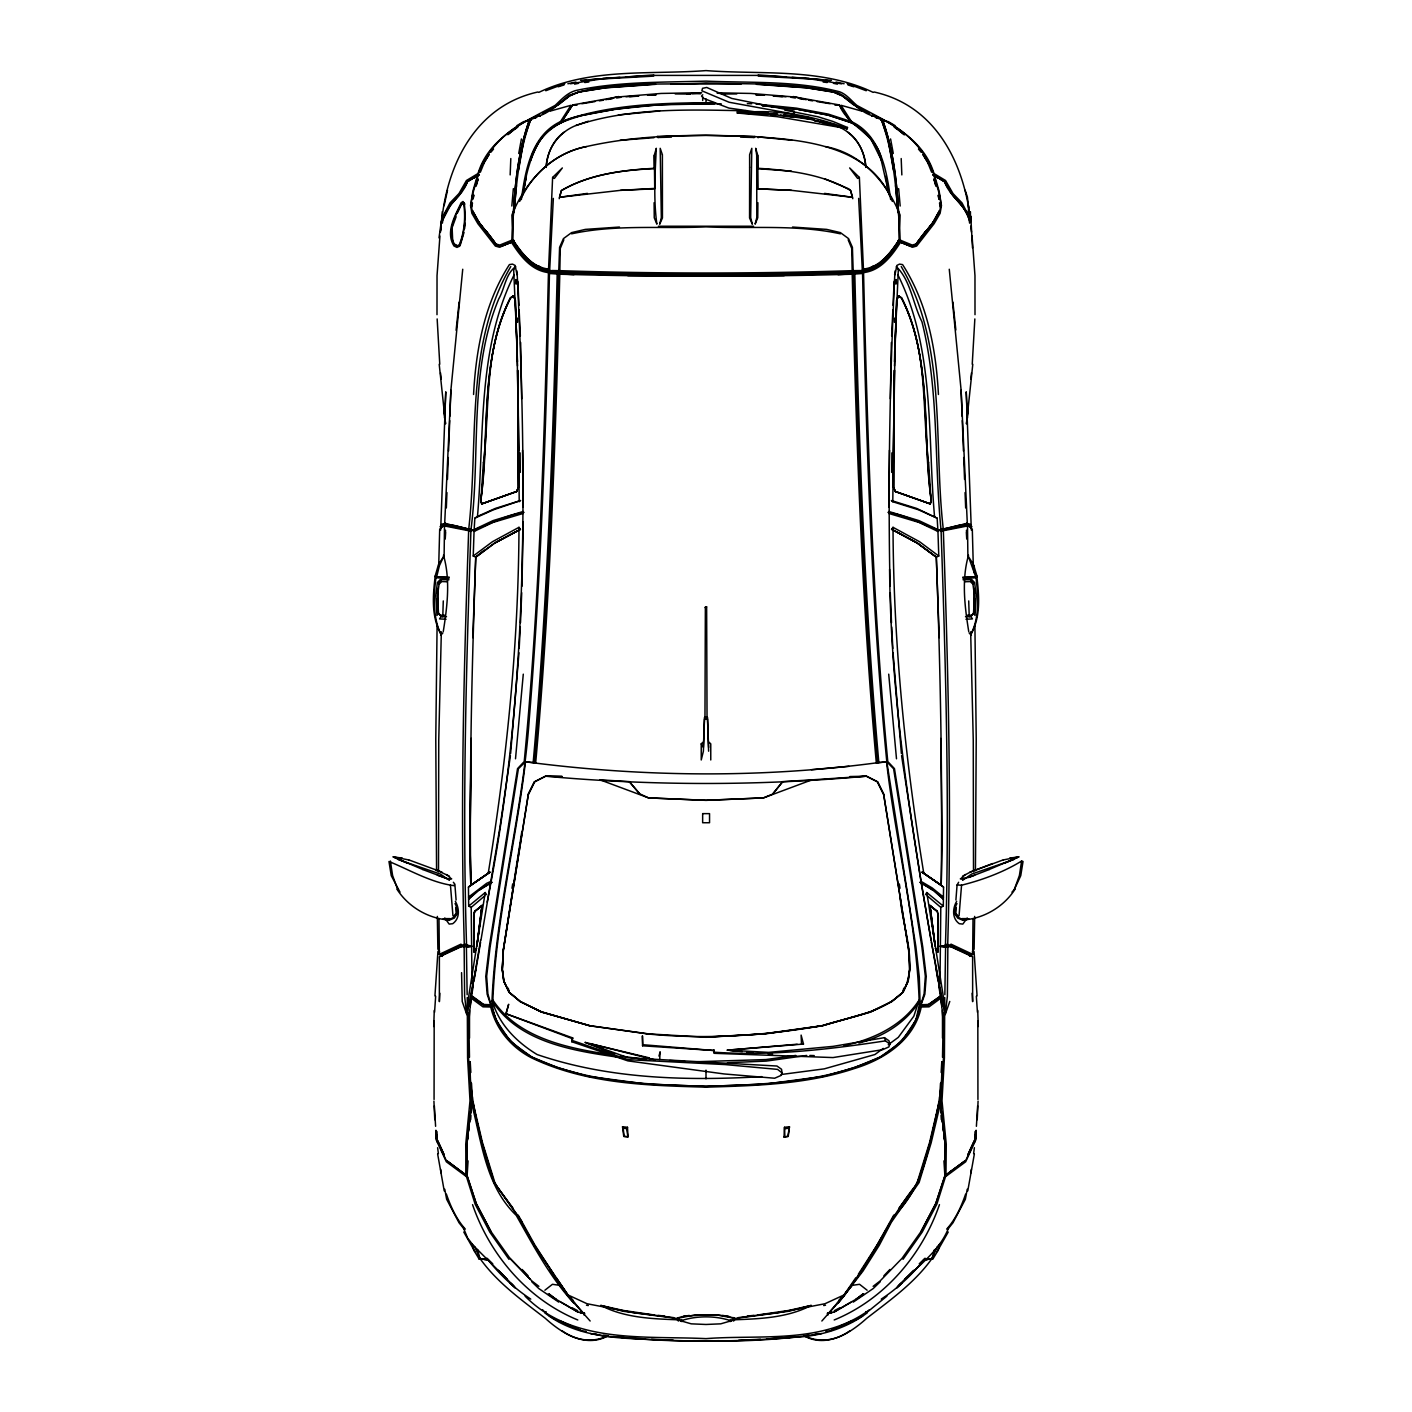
<?xml version="1.0" encoding="UTF-8"?>
<svg xmlns="http://www.w3.org/2000/svg" width="1412" height="1412" viewBox="0 0 1412 1412"><rect width="100%" height="100%" fill="white"/><g stroke="black" fill="none" stroke-linecap="round" stroke-linejoin="round"><path stroke-width="1.5" d="M702.682 100.499L702.682 96.881M706.635 606.86L705.365 607.672L706.635 606.86L707.041 718.937L704.959 718.937L704.959 717.631M707.041 718.937L707.041 717.631M710.765 759.974L710.765 743.842L709.089 742.271M518.539 451.24L518.469 487.087L516.792 491.482L481.774 503.872L480.715 500.678C490.564 433.731 479.039 360.254 510.473 297.914L513.421 295.849L515.327 300.068L517.498 361.701M553.345 198.404L549.656 270.627C532.995 268.686 522.316 254.354 513.703 241.364L513.703 240.322L513.703 241.364C523.058 258.802 539.649 271.969 559.823 271.951C657.18 274.846 754.82 274.846 852.177 271.951L853.183 270.733L852.407 247.347L848.559 238.61L840.387 232.609L826.691 229.397L792.538 227.05M704.959 718.937L705.365 606.86M757.891 202.693L757.75 217.748L755.12 224.137L756.797 217.624L756.708 155.214L755.702 148.295L757.697 155.249L757.662 168.293C789.467 170.146 822.843 174.276 850.659 190.585L852.477 197.274L824.555 193.391M888.801 511.479L919 520.622L937.85 529.553L937.144 518.169L918.541 509.803L892.79 501.754L894.396 370.156L893.496 487.105L895.208 491.482L930.226 503.872L931.285 500.678C921.436 433.731 932.961 360.254 901.527 297.914L898.579 295.849L896.673 300.068L894.502 365.973M893.814 399.843L893.531 487.087L895.296 491.429L930.208 503.89L931.196 500.695C922.46 433.378 932.467 360.448 901.58 297.879L898.473 295.885L896.62 299.997M927.154 895.773L940.798 907.386L939.986 983.617M941.169 885.2L922.142 872.139L943.551 887.089L943.304 906.116L940.798 907.386M523.146 522.016L521.981 586.315M888.854 507.102L889.472 450.199M891.678 472.385L891.89 452.881M845.506 1292.986C865.079 1269 879.588 1241.678 894.749 1214.885C926.113 1184.721 929.343 1139.872 940.074 1100.213L945.21 1144.444L944.822 1176.037L935.732 1203.695L921.153 1231.388L902.003 1258.374L879.994 1281.072L873.128 1286.332M918.082 1182.038L930.155 1142.396L940.074 1100.213L945.14 1144.338L944.822 1176.037L935.715 1203.695L921.118 1231.37M943.94 1160.876L944.91 1176.055L945.952 1174.978L946.269 1144.232L941.998 1100.778L944.416 1057.959L944.752 997.525M968.473 212.435L968.544 205.711M969.797 953.665L972.656 954.336L973.009 919.565M973.503 871.751L973.256 740.188L970.662 631.799M472.014 983.617L471.202 907.386L484.845 895.773M587.445 193.391L559.523 197.274L620.592 190.338L654.727 188.802L654.303 155.249L656.298 148.295C655.062 173.323 653.421 199.357 656.88 224.137L654.25 217.748L654.109 202.693M559.028 272.039L558.817 270.733L551.492 270.645L559.823 270.663C657.18 273.787 754.82 273.787 852.177 270.663L851.701 248.353L848.153 239.74M494.641 543.09L520.428 529.341L494.588 543.161L475.72 557.14L473.232 556.028L492.435 541.731L518.981 527.329L520.428 529.341L494.606 543.108L475.756 557.14C471.855 666.446 469.261 775.894 470.778 885.271L468.449 887.089L468.696 906.116L471.202 907.386M441.338 631.799L438.744 740.188L438.497 871.751M518.981 527.329C518.557 643.36 506.855 758.95 488.217 873.375L468.449 887.089M552.621 177.435L554.386 178.406L562.347 167.94L552.621 177.435L548.562 269.074L549.656 270.627M974.668 916.406L974.121 949.023L972.374 951.935M975.427 870.727L976.221 739.041L974.915 625.604M975.074 1139.007L975.357 1131.294L975.798 1139.908L965.649 1161.794L945.51 1176.673L936.862 1204.154L922.195 1232.111L903.027 1259.31M784.26 274.493C709.424 273.804 634.482 276.646 559.717 272.957L548.809 271.616L548.456 272.604C544.467 435.708 539.755 599.041 524.223 761.545L517.533 768.64L489.205 947.258L485.763 976.416L487.14 994.207L495.983 1019.905L510.403 1041.562L531.794 1057.023L557.899 1067.754L587.992 1076.297L646.943 1084.134L706 1086.41L765.057 1084.134L824.008 1076.297L854.101 1067.754L880.294 1057.006L901.597 1041.562L916.088 1019.888L924.119 993.819L925.337 976.274L921.877 946.887L893.602 768.728L886.824 761.862L876.322 762.868C861.62 600.418 856.307 437.226 852.213 274.21L852.283 272.957C777.518 276.628 702.576 273.91 627.74 274.493M549.833 271.951L549.444 273.487C546.303 422.4 541.361 571.436 529.2 719.908C522.581 814.477 495.788 906.733 491.976 1001.496C493.388 1025.818 511.779 1045.039 531.706 1057.006C585.874 1082.722 647.155 1084.522 706 1086.305C764.81 1084.504 826.073 1082.757 880.205 1057.023C899.462 1045.78 915.294 1028.112 920.589 1006.085L927.49 1005.926L940.463 996.678C949.711 1059.088 938.803 1123.793 917.571 1183.027C889.083 1217.744 872.263 1259.945 844.041 1294.945L824.961 1303.735L777.041 1312.931L735.228 1318.437L716.255 1314.801L706 1314.766L695.745 1314.801L676.772 1318.437L634.959 1312.931L587.039 1303.735L567.959 1294.945L534.477 1245.578L517.251 1214.885L493.918 1182.038L481.845 1142.396L471.926 1100.213L466.79 1144.444L467.178 1176.037L476.268 1203.695L490.846 1231.388L509.997 1258.374L532.006 1281.072L538.872 1286.332M890.319 398.802L891.36 342.481M894.502 361.701L894.696 351.111M943.551 887.089L941.222 885.271C942.563 775.894 940.339 666.446 936.315 557.14L917.394 543.108L891.607 529.253L893.019 527.329L919.565 541.731L938.768 556.028L936.28 557.14L917.359 543.09L891.607 529.253L917.359 543.09L936.315 557.14L939.227 637.659M942.51 1057.288L943.304 1014.063L944.663 1011.98L943.834 999.731L926.784 892.525L943.304 906.116M944.857 994.719L945.599 947.328L940.021 946.322L949.711 944.91L971.738 955.253L968.879 954.583M922.142 872.139L941.222 885.271L942.104 842.505L940.763 738.458M946.887 945.263L947.717 944.257C951.741 806.428 948.158 668.494 943.34 530.718L967.502 525.952L967.908 557.687M441.568 222.372C447.004 164.163 475.844 105.653 537.937 91.992M942.492 1038.102L942.492 1010.515M944.628 945.669L945.458 944.663C949.729 806.923 945.846 669.094 941.098 531.424L940.127 530.612C923.06 524.77 906.398 515.151 887.954 512.38M437.085 625.604L435.779 739.041L436.573 870.727M437.438 612.455L438.091 588.363M438.691 566.441L439.697 529.2L442.08 526.676L445.698 525.882L444.498 525.952L444.092 557.687M761.756 1076.65C686.444 1080.939 609.137 1079.174 537.107 1054.535C516.792 1042.232 499.001 1024.441 492.329 1001.108L492.876 1000.084C496 919.9 516.015 841.411 525.458 761.809C642.178 777.182 760.856 778.294 877.629 762.709L886.824 761.862L915.929 946.993L919.3 977.104L920.024 1001.496L916.017 1019.905M436.537 577.279L439.397 565.718L443.544 556.663L438.461 564.659L435.302 575.602L436.537 577.279L447.286 577.596M445.257 538.625L445.451 532.253M442.768 616.92L443.28 600.93M445.239 538.872L445.521 530.224M440.668 530.1L445.768 391.83L444.621 418.146L443.95 407.839L445.539 423.9L439.203 364.261M444.603 525.97L468.66 530.718C463.842 668.494 460.259 806.428 464.283 944.257L471.979 946.322L461.089 946.781L439.379 956.824L439.361 1001.637L439.856 993.254M524.046 512.38C505.602 515.151 488.94 524.77 471.873 530.612L470.902 531.424C466.154 669.094 462.271 806.923 466.542 944.663L467.372 945.669M473.232 556.028L474.044 531.459L475.014 530.435C464.054 528.617 450.64 523.04 442.75 524.787L440.809 527.594M433.713 1026.506L434.278 1010.321M894.802 351.094L896.655 300.226L898.526 295.867L901.421 297.967C928.266 348.27 921.877 407.768 928.496 462.554M472.773 637.659L475.756 557.14L484.087 550.274M974.845 318.935L972.233 364.261M975.004 314.7L974.968 275.64L972.056 235.998M977.934 1099.489L977.828 1020.77M446.333 507.932L446.933 492.594M447.445 479.445L448.31 457.541M448.557 451.028L449.722 420.617M449.881 416.258L450.887 390.189L462.73 269.251M894.467 322.36L894.626 318.088M895.949 283.83L896.108 279.541L895.914 283.883M510.156 174.911L510.809 158.55M520.498 622.727L521.716 592.74M434.561 1012.263L435.655 996.254M450.887 390.189L444.692 523.411L471.908 529.765M434.172 1020.77L434.066 1099.489M784.048 1136.925L784.49 1127.288L789.467 1126.758L788.249 1136.378L784.048 1136.925L788.249 1136.378M891.66 335.932L892.861 309.722M893.055 305.363L894.149 281.341M955.589 906.981L955.306 913.087L958.342 917.553L963.655 919.847L968.861 918.841M977.228 1119.734L978.075 1101.148M977.651 1105.878L976.398 1126.299M518.963 652.75L510.614 753.531M519.175 648.461L520.287 627.016M659.686 1059.494L660.145 1051.781L658.963 1056.105M965.508 616.691L970.785 616.497L973.486 613.602L974.474 595.617L972.939 584.127L970.238 581.567L964.572 581.762M523.199 511.479L493 520.622L474.15 529.553L474.856 518.169L477.468 516.439C484.651 435.373 476.832 349.435 514.268 274.51M468.06 1160.876L467.09 1176.055L466.048 1174.978L465.731 1144.232L470.002 1100.778L467.584 1057.959L467.248 997.525M514.144 212.347C516.474 180.701 519.828 148.366 531.141 118.537M940.498 1106.637L942.263 1061.577M471.061 528.9C480.804 452.828 468.484 371.109 498.807 298.779C504.737 288.525 505.549 273.963 515.645 266.621L513.686 270.098L516.933 343.275L518.892 450.552M939.633 1098.236L940.516 1083.216M941.151 1072.467L941.786 1061.736M784.878 1136.572L784.49 1127.288M483.381 462.483L480.927 500.713L481.774 503.872L516.792 491.482L518.469 487.087L517.657 370.191L518.433 487.14L516.704 491.429L481.792 503.89L480.804 500.695C489.54 433.378 479.533 360.448 510.42 297.879L513.527 295.885L515.38 299.997M470.673 1119.645L470.955 1115.321M471.502 1106.637L469.737 1061.577M844.041 1294.945L855.725 1277.86M956.118 907.457L955.765 913.052L958.466 917.112M469.49 1057.288L468.696 1014.063L467.337 1011.98L468.166 999.731L485.216 892.525L468.696 906.116M974.933 598.635L973.998 612.631L970.785 616.497L972.48 618.915L965.967 619.25M483.504 462.554C490.105 407.75 483.769 348.287 510.579 297.967L513.474 295.867L515.345 300.226L517.498 365.973M434.931 995.919L437.932 951.547L442.185 956.383M440.65 230.35L441.921 216.054L441.974 220.59M513.968 212.682L516.439 185.59M972.797 364.261L966.461 423.9L968.05 407.839L967.379 418.146L966.232 391.83L971.332 530.1M955.906 900.026L957.071 885.006L958.642 882.271M713.96 1050.51L642.725 1044.703L642.425 1035.826L642.601 1045.798L713.96 1050.51L714.313 1053.317L833.009 1057.57L882.606 1049.698L888.872 1046.91L889.895 1044.121L888.942 1040.732L884.442 1037.661L833.151 1046.363L768.657 1052.381L727.268 1050.14L803.481 1044.05L801.116 1035.102L801.486 1043.856L803.481 1044.05M558.887 273.24L558.64 274.21C554.634 437.19 549.18 600.312 534.371 762.709L533.171 762.533C547.732 600.047 553.239 436.873 557.193 273.822L557.669 272.851M442.38 223.167C444.198 205.393 462.289 197.556 467.531 181.407L479.003 174.982L467.248 181.407L459.041 195.35L449.81 205.005L441.338 221.084L439.008 237.904M511.832 206.028L513.368 188.626M535.678 762.868C550.345 600.418 555.728 437.243 559.787 274.21L559.717 272.957M523.287 674.159L515.504 758.791M939.668 1104.608L940.074 1100.213L945.175 1144.302M974.968 1141.761L975.921 1131.824M435.161 576.608L435.973 577.737C433.378 595.864 432.919 618.05 440.862 634.006C431.207 616.726 432.849 595.529 435.161 576.608L435.726 576.29M456.094 330.267L459.112 302.115M970.821 379.175L971.491 372.874M473.567 394.477C475.95 349.329 484.616 303.103 509.414 264.591L512.521 264.115L515.151 265.456L517.286 276.134C527.17 485.022 528.317 696.151 487.175 902.091M471.926 1100.124L466.895 1144.179L467.09 1176.055L446.898 1160.841L467.178 1176.037L476.285 1203.695L490.882 1231.37M508.973 1259.31L489.805 1232.111L475.138 1204.154L466.49 1176.673L466.86 1144.338L471.926 1100.213L481.845 1142.396L493.918 1182.038M466.825 1144.302L471.926 1100.213L472.332 1104.608M642.601 1045.798L642.725 1044.703M787.896 1136.183L789.467 1126.758M974.368 1153.957L967.767 1190.916M472.526 210.582L479.109 222.672L496.6 245.035L500.695 246.465L512.027 241.999L512.309 239.811C513.65 199.78 515.609 158.444 529.271 120.461C515.733 158.55 513.633 199.869 512.327 239.987L512.027 241.858L500.66 246.288L496.547 245L479.18 222.637L472.508 210.794M521.346 199.551C525.299 170.799 531.265 135.464 560.493 121.609L570.96 105.3L550.68 110.966M894.608 274.934L895.137 270.857M464.548 228.832L465.272 223.29M973.609 1153.604L974.386 1147.709M447.427 581.762L441.762 581.567L439.061 584.127L437.526 595.617L438.514 613.602L441.215 616.497L446.492 616.691M437.049 592.722L437.579 588.892M439.944 235.998L437.032 275.64L436.996 314.7M440.491 232.08L441.303 226.202M784.666 110.065L818.042 116.79L832.903 121.45L847.482 127.451L847.271 128.633L777.165 116.666L737.276 113.013L737.452 111.636L745.889 110.648M702.752 94.745L701.535 96.051L703.847 98.452L728.804 108.053L793.156 117.302L794.374 113.79L794.144 111.124L731.734 98.434L706.741 87.456L702.541 88.321L701.87 90.809L729.086 102.246L793.615 114.054M469.508 1010.515L469.508 1038.102M470.09 1006.562L471.537 996.678L484.51 1005.926L491.411 1006.085L495.912 1019.888M510.42 755.667L500.042 826.585L480.98 940.057M476.832 946.358L481.951 905.533L474.714 911.517L473.85 915.417L474.273 952.288L476.444 948.599L474.379 952.323L473.708 915.453L474.608 911.428L482.18 905.357L477.115 944.346M477.079 944.328L482.057 905.41L474.661 911.552L473.867 915.364L474.344 952.253L476.515 948.493M471.537 996.678C462.289 1059.088 473.197 1123.793 494.429 1183.027L522.193 1222.157M967.238 1189.222L965.349 1199.282L952.941 1222.81L947.734 1229.27M463.966 232.609L460.065 245.688L457.011 247.435L453.976 245.97C445.221 231.903 455.017 216.001 461.089 202.851L462.977 201.51L464.213 203.204C466.189 217.607 464.689 232.962 459.218 246.465L454.964 244.947C446.439 232.08 455.141 216.689 460.947 204.528L462.712 203.452L463.93 205.128C465.536 218.331 464.354 232.239 459.359 244.594L457.312 245.847L454.523 244.135M1014.398 889.348L1020.752 875.669L1023.029 861.496L1021.617 861.02L1019.411 875.458L1014.398 889.348L1011.98 892.155M970.785 1173.054L971.385 1169.189M511.991 888.254L512.68 883.93M521.769 831.897L503.254 950.258L502.284 969.391L503.784 981.181L509.097 992.336L520.322 1001.673L541.396 1012.086L589.581 1025.659L646.325 1033.743L706 1037.291L762.974 1033.937L822.419 1025.659L870.604 1012.086L891.678 1001.673L902.903 992.336L908.198 981.252L909.769 969.55L908.622 950.152L883.647 794.338L877.54 781.789L866.386 776.176C759.638 785.902 652.309 785.902 545.562 776.212L534.46 781.789L528.353 794.197L503.307 950.205L502.39 969.356L503.925 981.181L509.238 992.371L520.322 1001.567L541.431 1011.927L589.651 1025.624M943.304 1014.063L945.21 1014.522L947.381 996.378L947.858 946.922L944.734 946.446M525.458 761.809L518.398 768.728L490.123 946.887L486.663 976.274L487.881 993.819L491.094 1005.203L484.528 1005.115L471.643 995.725L473.32 985.17M473.991 980.952L480.592 942.228M1021.617 861.02C1003.861 872.016 982.258 880.064 961.554 885.2L959.048 915.858M471.837 206.823L472.473 202.922M518.557 170.111L524.117 138.305L530.453 119.985M584.48 1313.213L584.197 1314.907L584.48 1313.213L579.432 1312.33L584.444 1313.213L583.28 1313.495M489.999 1004.726L483.045 1004.444L471.078 995.795L480.557 940.339M500.66 246.288L512.027 241.858L512.327 239.987L499.813 245.053L495.683 243.941C488.499 232.415 477.574 223.555 472.243 210.847C469.013 198.721 475.862 186.19 478.191 174.417C487.493 146.777 511.621 125.809 538.36 115.502L539.931 115.996L538.36 115.502L535.148 118.343M546.197 167.393C547.185 153.661 552.886 140.053 564.447 131.969M562.064 776.459L545.614 776.176L534.53 781.86L528.353 794.197L503.378 950.152L502.231 969.55L503.802 981.252L509.255 992.336L520.375 1001.602L541.52 1011.804L589.545 1025.783L649.026 1033.937M467.337 1011.98L476.003 968.279M526.005 177.524L522.864 194.927C525.741 174.929 530.524 154.596 541.837 137.546C552.11 123.956 568.912 119.296 584.515 114.831M546.126 167.393C546.868 148.807 558.658 132.269 575.99 125.474C629.823 107.488 687.891 109.695 743.947 110.754M939.351 1244.378L938.327 1249.973L933.05 1258.71L923.536 1259.769M965.614 1194.146C961.36 1206.36 955.624 1219.368 946.658 1229.111M518.733 153.449L521.416 138.941M443.262 631.552C447.269 606.613 450.587 579.626 443.456 555.181M846.529 129.374L847.482 127.451M523.04 194.062L526.341 176.447M441.903 222.125L442.68 218.172M794.285 115.202L793.156 117.302M655.345 1059.971L585.221 1042.409L628.446 1057.835L776.953 1066.025L781.524 1069.255L782.089 1072.908L781.083 1075.414L774.641 1078.238L723.968 1073.932L627.828 1060.871L571.789 1041.738L572.707 1037.926L505.937 1013.728L572.389 1038.667M571.789 1041.738L572.707 1037.926M753.549 137.476L754.785 136.505L754.379 137.494L740.576 137.123M937.515 1246.337L931.955 1258.869L926.907 1259.451M939.015 1102.49L929.573 1142.484L917.253 1182.285L914.641 1187.174M940.727 1102.366L931.126 1142.908L919.088 1182.532L891.413 1222.139L879.305 1245.207L863.014 1271.047L838.428 1302.852M939.474 210.582L932.891 222.672L915.453 245L911.34 246.288L899.973 241.858L899.673 239.987C898.279 199.886 896.443 158.497 882.729 120.461C896.249 158.497 898.35 199.763 899.691 239.811L899.973 241.999L911.305 246.465L915.4 245.035L932.82 222.637L939.492 210.794M646.308 1033.831C705.1 1039.656 764.263 1035.808 822.349 1025.624C849.795 1016.869 881.247 1013.41 902.745 992.336L903.768 988.188M949.782 1001.461L945.21 1014.522M559.205 198.704L561.394 190.585C589.175 174.276 622.568 170.146 654.338 168.293L654.303 155.249M559.523 197.274L561.341 190.585C589.404 174.188 623.08 169.969 655.186 168.593M889.595 569.318C890.795 713.06 915.911 854.701 940.922 995.795L927.472 1005.115L920.906 1005.203L924.86 994.207L926.237 976.416L922.795 947.258L894.467 768.64L887.777 761.545C872.245 599.041 867.533 435.708 863.544 272.604L863.191 271.616L852.283 272.957M934.479 1249.549L931.955 1258.869L933.05 1258.71M477.856 178.918L476.109 185.096L477.838 179.059M477.327 175.812L472.843 191.308L470.531 205.552L471.89 213.336L477.891 223.696L495.365 246.059L499.46 247.241L512.662 241.717C521.61 254.619 531.83 269.745 548.809 271.616M476.091 186.243L477.874 180.136M506.273 1013.022L508.673 1004.267L505.937 1013.728M920.589 1006.085L921.242 1007.003C914.535 1039.744 884.406 1059.459 854.278 1068.584C806.623 1084.416 755.755 1085.704 706 1087.152C647.049 1085.528 585.662 1083.869 531.494 1057.817C511.444 1047.527 495.824 1029.154 490.758 1007.003L491.411 1006.085M447.516 190.249L444.127 205.711M827.52 1313.213L827.803 1314.907L827.52 1313.213L832.568 1312.33L827.556 1313.213L828.72 1313.495M886.542 761.809C895.526 841.446 916.264 919.865 919.124 1000.084L913.829 1016.199L898.297 1037.361L888.272 1044.721M441.638 218.895L450.022 202.869L458.971 193.585L466.437 180.507L478.015 173.535C488.852 137.458 524.893 121.714 555.128 105.406C561.641 99.334 567.783 92.168 576.961 90.262C619.321 81.525 662.969 82.355 706 81.119C750.443 83.008 796.209 80.431 839.575 91.78C846.776 94.375 851.224 100.658 856.872 105.406C887.107 121.714 923.148 137.458 933.985 173.535L945.563 180.507L953.029 193.585L961.978 202.869L970.362 218.895L970.432 222.372M956.648 901.333C952.535 908.393 951.935 918.524 959.277 923.695L962.843 924.101L967.255 917.959M480.345 172.246L483.928 163.386M948.529 1227.963C939.015 1252.815 914.87 1267.941 897.326 1286.879M563.847 239.74L560.299 248.353L559.823 270.663M530.665 160.297C535.942 144.536 545.191 129.427 560.988 122.509M939.457 1204.648C922.001 1255.268 884.212 1299.428 834.21 1319.973M530.524 160.033C536.931 134.899 559.505 119.085 584.303 115.025C629.17 105.141 675.395 102.794 721.232 103.835M400.02 892.155L391.248 875.669L388.971 861.496C408.492 869.333 431.26 882.8 453.993 885.642L454.752 884.036L453.358 882.271M971.403 635.382L969.109 632.894M974.174 1141.002L967.82 1154.928L975.004 1139.202L976.098 1130.235L975.868 1138.443L965.861 1160.311L945.952 1174.978M457.241 213.265L461.9 203.699L463.665 202.622L464.883 204.034M836.981 1303.629L844.305 1295.669L862.008 1270.571M706 1037.079L765.692 1033.831L822.455 1025.783L870.48 1011.804L891.625 1001.602L902.762 992.371L908.075 981.181L909.716 969.391L908.746 950.258L883.647 794.197L877.47 781.824L866.438 776.212L811.776 779.883L763.451 797.904L706 800.357L648.549 797.904L600.224 779.883M902.903 992.336C919.283 962.031 901.368 926.219 900.044 894.52M528.353 794.338L534.53 781.86M956.965 903.539L955.006 907.439L954.671 913.652L957.707 918.065L963.09 920.395L968.35 919.424M442.556 220.272L451.046 204.175L462.306 190.973M456.094 216.813L452.122 227.632L452.705 241.117M464.389 187.249L467.531 181.671L471.573 179.183M937.162 1251.509L948.229 1232.005M519.651 201.422C531.865 173.764 556.452 152.514 586.386 146.583C641.225 134.175 697.846 134.422 753.743 136.54M762.356 105.635L796.35 109.024L827.697 115.025L850.942 122.615L851.507 121.609L841.04 105.3L861.32 110.966M964.714 577.596L975.463 577.279L976.998 576.149L973.539 564.659L968.456 556.593L975.727 576.802L962.843 577.12M678.272 1321.085L678.854 1320.061L681.925 1321.579M975.463 577.279L976.698 575.602M560.493 121.609L561.058 122.615L571.966 105.847M435.302 575.602L436.273 576.802L449.157 577.12M925.513 894.59L926.784 892.525M561.058 122.615L572.637 104.947L616.55 97.093L661.187 93.439L701.729 92.698M510.773 266.533C464.689 345.375 478.721 441.021 468.819 528.176L469.949 529.147M893.778 1215.097L877.205 1244.89L858.319 1274.295M453.534 917.112L456.235 913.052L455.882 907.457M627.952 1136.925L626.628 1128.612L627.51 1127.288L622.533 1126.758L623.751 1136.378L627.952 1136.925L627.51 1127.288M969.62 223.167C967.749 205.464 949.711 197.539 944.469 181.407L932.997 174.982L934.673 175.812L939.156 191.308L941.469 205.552L940.11 213.336L934.109 223.696L916.635 246.059L912.54 247.241L900.574 242.211C891.907 255.731 880.735 270.68 863.544 272.604M915.453 245L925.319 231.497M821.855 1321.014L844.305 1295.669M852.177 270.663L862.361 270.68L863.438 269.074L859.378 177.435L849.653 167.94L857.613 178.406L859.378 177.435M900.574 242.211L899.338 241.717C890.39 254.619 880.17 269.745 863.191 271.616M972.939 584.127L973.645 583.156L970.803 580.508M442.891 632.894L440.597 635.382M919.671 1001.108C906.098 1022.464 883.135 1037.008 858.831 1043.009M898.985 1208.125L913.335 1188.922M933.314 1256.627C915.982 1281.884 890.619 1299.817 866.721 1318.296C850.342 1333.14 827.15 1347.913 804.893 1336.317M440.067 526.782L442.15 524.117L445.733 523.27L444.692 523.411M924.931 1258.586C912.646 1274.189 897.891 1288.238 881.247 1299.111M919.124 1000.084C902.409 1025.8 873.145 1039.426 844.023 1045.639M1015.016 889.225C1004.903 905.11 987.694 916.176 969.197 919.3M932.291 889.913L920.147 882.359L920.959 881.317L901.58 755.667M544.891 1290.215L552.445 1284.302L559.717 1285.344L583.385 1313.178L580.12 1312.578M772.611 794.144L782.672 781.63L811.829 779.848M933.985 173.535L932.961 174.806L938.786 178.265M782.725 781.63L772.646 794.109L763.451 797.904L706 800.286L648.549 797.904L639.654 793.809L629.275 781.63L600.171 779.848M440.738 528.406L442.962 525.758L446.58 525.14L445.362 525.211L471.873 530.612M962.596 880.347L971.456 874.152L1013.781 859.59M490.794 152.302L493.529 149.107M469.561 898.05L468.625 899.091L480.627 888.872L491.853 882.359L491.041 881.317L486.61 883.347L468.537 897.097L469.561 898.05L474.661 893.372M438.514 613.602L436.943 615.385L435.814 595.811L437.367 582.609L440.209 579.591L448.981 579.75M838.587 1300.664L841.358 1297.593M883.859 1275.813L889.913 1269.459M898.35 1285.926L900.856 1283.314M471.979 946.322L466.401 947.328L467.143 994.719M938.768 556.028L937.956 531.459L936.986 530.435L967.308 523.411L961.113 390.189L949.27 269.251M904.598 1279.413L913.564 1270.288M525.087 1296.145C572.46 1344.295 644.719 1335.664 706 1338.629C760.503 1334.446 822.755 1344.471 869.492 1309.736M880.258 1281.708L873.234 1288.538L853.219 1302.129M491.853 882.359L479.709 889.913M919.23 1263.828L925.072 1258.216M896.885 1288.009L902.215 1282.873M708.612 747.425L707.518 717.472L706 716.978L704.482 719.114L703.388 751.202L701.235 759.974L701.235 743.842L702.911 742.271M441.197 580.508L438.355 583.156L439.061 584.127M937.339 893.372L942.439 898.05L943.463 897.097L932.202 887.971L920.959 881.317L931.02 940.057M678.995 1317.449L677.601 1318.737L678.995 1320.008M466.49 1176.673L446.351 1161.794L436.202 1139.908L436.643 1131.294L436.926 1139.007M732.952 1320.008L734.346 1318.737L732.934 1317.449M911.34 246.288L899.991 241.787L901.333 240.605L912.187 245.053L916.317 243.941C923.501 232.415 934.426 223.555 939.757 210.847C942.987 198.721 936.138 186.19 933.809 174.417C924.507 146.777 900.379 125.809 873.64 115.502L872.069 115.996L873.64 115.502L876.852 118.343M461.089 946.781L462.359 945.687L467.266 946.446M968.544 555.181C961.413 579.626 964.731 606.613 968.738 631.552M474.856 518.169L493.459 509.803L520.622 500.536L495.33 508.426L477.468 516.439M940.092 529.765L943.181 528.176C933.279 441.021 947.311 345.375 901.227 266.533M465.183 946.04L464.142 946.922L464.619 996.378L466.79 1014.522L468.696 1014.063M941.169 997.931L929.043 1006.844L921.242 1007.003M546.091 1311.642L544.75 1312.789C572.866 1335.152 610.496 1338.046 645.055 1339.211C703.811 1342.194 763.398 1342.9 821.625 1333.51M734.293 1320.061L735.723 1318.843C719.538 1312.666 700.634 1315.154 683.532 1316.39M940.922 995.795L928.955 1004.444L922.001 1004.726M866.544 1312.701L886.912 1296.145M852.53 1320.608L831.95 1329.98M489.858 872.139L470.831 885.2L470.019 842.452L471.184 738.494L470.019 842.452L470.778 885.271L489.858 872.139L488.217 873.375M470.778 885.271L489.823 872.281M514.815 129.374L518.045 126.798M451.699 878.829L447.78 878.882L422.717 869.527M855.954 1299.481L859.396 1296.851M859.22 1297.381L833.504 1312.26M873.004 266.091L869.563 268.704L854.154 272.357M883.259 1048.41L874.893 1054.535L824.29 1068.849L781.154 1074.514M876.887 264.785L870.004 269.798L856.59 273.169M438.991 919.565L439.344 954.336L461.053 944.116M962.49 876.252L970.256 872.122L1003.544 859.767M965.278 874.54L960.901 878.599L968.703 877.434L989.282 869.527M550.08 110.718L569.407 96.087L578.285 92.186L605.06 87.879L655.45 84.349M516.933 125.633L523.623 121.626L527.276 121.008M473.214 178.265L479.039 174.806L478.015 173.535M962.878 578.143L976.027 577.737L977.139 577.102L976.274 576.29M811.318 1305.306C786.643 1318.455 757.397 1318.896 730.18 1319.938M834.245 1312.048L850.73 1302.411M860.843 1296.145L864.038 1294.274M855.248 1320.22L862.679 1315.984M623.751 1136.378L627.122 1136.572M528.794 120.479L536.754 117.09M752.419 137.264L754.785 136.505M849.865 1330.828C836.592 1340.588 818.907 1343.324 804.01 1335.593M542.349 113.878L559.17 104.276L569.883 95.628L578.832 91.904L605.677 87.668L655.539 84.014M474.044 531.459L492.947 522.44L523.234 513.438M834.368 1310.654L839.769 1307.865M730.075 1321.579L733.146 1320.061L733.728 1321.085M545.756 90.739L564.818 83.626M538.784 92.398C590.516 67.617 650.473 74.783 706 70.6C761.527 74.783 821.484 67.617 873.216 92.398M450.022 918.63L445.504 918.612M462.359 945.687L440.191 956.048L443.05 955.359M1004.232 863.367L1018.458 857.031L1009.686 858.037M853.377 1321.261L829.444 1331.128M791.408 190.338L757.273 188.802L791.461 190.338L852.442 197.274M989.159 869.51L1019.058 856.819L1003.332 859.926M969.973 872.139L992.618 863.544M758.032 137.688L759.55 137.088C809.252 140.123 871.681 147.995 892.349 201.422M872.792 114.849L871.275 115.431C858.319 110.93 850.624 99.034 838.763 93.192C795.662 81.914 750.16 84.614 706 82.902C660.692 85.956 612.137 79.637 568.789 95.451C559.858 102.617 551.668 110.983 540.725 115.431L539.207 114.849M686.991 93.951L700.105 93.016M968.826 877.311L974.651 875.211M607.99 1335.593C593.093 1343.324 575.408 1340.588 562.135 1330.828M586.492 146.583C550.645 153.273 524.893 182.519 511.885 215.083L512.715 239.652C521.505 252.483 531.794 267.221 548.562 269.074M575.99 125.474L588.327 121.203M607.107 1336.317C584.85 1347.913 561.658 1333.14 545.279 1318.296C521.381 1299.817 496.018 1281.884 478.686 1256.627M562.1 121.15C610.831 103.923 663.552 102.899 714.701 102.67M940.127 530.612L966.638 525.211L965.473 525.158L969.038 525.758L971.262 528.406M941.098 531.424L943.34 530.718M558.234 86.767L564.041 84.949M862.361 270.68C879.023 268.668 889.736 254.425 898.332 241.381L898.297 240.322L898.297 241.364C889.736 254.389 878.988 268.668 862.344 270.627L858.655 198.404M605.766 99.722L618.809 96.528M863.438 269.074C880.205 267.221 890.495 252.483 899.285 239.652L900.115 215.083C887.089 182.536 861.391 153.237 825.508 146.583M681.872 1316.619L676.207 1318.843L677.654 1320.061M571.595 233.827C615.544 224.208 661.31 228.956 706 226.855C750.69 228.956 796.456 224.208 840.405 233.827M439.344 954.336L442.203 953.665M443.121 954.583L440.262 955.253L462.289 944.91L465.113 945.263M567.889 83.732L575.972 82.072M574.56 84.138L578.585 83.308M721.708 94.039L736.782 93.916M966.496 918.612L961.978 918.63M584.303 115.025L613.461 109.589M831.88 1312.578L828.615 1313.178L852.283 1285.344L859.555 1284.302L867.109 1290.215M852.972 272.039L860.508 270.645L853.183 270.733M945.458 944.663L947.717 944.257M823.673 1305.553L825.526 1305.217M659.58 137.264L657.215 136.505L658.398 137.37M964.219 878.882L960.301 878.829M581.885 103.729L594.911 101.593M599.253 100.87L603.595 100.164M607.937 99.44L612.278 98.734M616.62 98.01L620.945 97.287M825.879 1331.463L829.903 1330.828M570.377 83.767L601.265 78.984L653.685 76.142M942.051 529.147C951.723 528.123 962.86 522.846 969.25 524.787L971.191 527.594M683.02 1316.355L689.303 1315.454M798.662 1336.582L766.928 1338.982L781.807 1337.87M804.787 1335.717L808.882 1335.152M815.006 1334.287L819.084 1333.705M889.895 1044.121L885.483 1040.856C828.809 1049.469 771.517 1056.141 714.154 1052.205L714.013 1049.716M806.711 1055.452L766.151 1061.1L727.48 1062.707M795.786 1055.435L765.939 1059.565L697.44 1061.7M929.678 1259.116L930.967 1258.939L925.46 1259.539M946.817 946.04L949.641 945.687L971.809 956.048L968.95 955.359M584.745 82.531L588.839 82.02M961.554 885.2L957.071 885.006M924.013 1259.839L928.602 1259.275M582.026 80.819L586.209 80.325M590.375 79.813L598.723 78.825M468.166 999.731L469.102 999.625M580.579 80.378L653.703 74.871M785.372 1128.612L788.831 1128.241M747.336 1316.072L753.902 1315.366M758.262 1314.907L788.673 1310.46L810.682 1305.535L788.796 1311.271L738.264 1317.643M615.526 109.201L658.027 104.876L714.719 103.747M620.115 140.265L653.968 137.688M618.315 114.937L659.633 110.966M811.388 769.699L849 766.31M729.933 1049.963L797.162 1044.227M625.993 96.775L638.912 95.857M647.508 95.257L656.121 94.657M811.07 117.867L792.926 115.855M619.462 227.05L585.309 229.397L571.613 232.609L563.441 238.61L559.593 247.347L558.781 270.716M681.819 1319.938C654.603 1318.896 625.357 1318.455 600.682 1305.306M629.681 96.704L638.4 96.122M651.479 95.239L655.839 94.939M737.276 113.013C774.588 108.565 812.341 115.36 847.271 128.633M786.078 1337.588L794.603 1337.005M838.057 274.669L848.312 274.034M835.004 105.212L839.363 104.947C848.506 127.733 877.258 133.734 881.476 160.033M827.767 274.087L847.977 272.869M602.889 78.313L619.886 77.342M626.275 76.972L643.272 76.001M620.592 190.338L653.915 188.467M972.144 993.254L972.639 1001.637L972.621 956.824L950.911 946.781L940.021 946.322M738.723 1340.253L760.415 1339.264M886.824 761.862C870.922 599.588 866.297 436.414 862.555 273.487L852.213 274.21C754.802 276.876 657.198 276.876 559.787 274.21L549.444 273.487M437.067 598.635L438.002 612.631L440.385 615.261L444.356 615.102M490.758 1007.003L482.957 1006.844L470.831 997.931M657.621 137.494L671.424 137.123M657.215 136.505L706 135.252L755.967 136.664L791.867 140.247M670.841 84.014L741.159 84.014M675.218 93.916L690.292 94.039M849.9 776.547L866.438 776.212M697.193 1314.872L714.737 1314.872M712.548 1340.694L692.904 1340.694M706 1340.941L719.096 1340.694M963.019 579.75L971.791 579.591L974.633 582.609L976.186 595.811L975.057 615.385L973.486 613.602M880.894 120.144L884 120.091M658.416 226.238L753.584 226.238M653.897 75.401L758.103 75.401M784.242 275.622L627.758 275.622M528 120.091L531.106 120.144M718.814 92.857L750.813 93.439L795.45 97.093L839.363 104.947M545.579 776.212L562.082 776.512M700.687 93.774L692.162 93.527M747.354 103.623L751.696 103.747M435.973 577.737L449.122 578.143M754.785 112.483L767.934 112.907M768.234 1054.093L772.611 1054.234M809.835 1055.452L814.23 1055.594M967.644 615.102L971.615 615.261M967.502 525.952L966.355 525.899L969.92 526.676L972.303 529.2L973.309 566.441M669.606 1060.536L684.591 1061.153M651.585 1339.264L673.277 1340.253M446.033 619.25L439.52 618.915L441.215 616.497L440.385 615.261M717.12 93.139L725.009 93.951M758.315 76.142L810.735 78.984L841.605 83.837M758.297 74.871L831.421 80.378M768.728 76.001L785.725 76.972M792.114 77.342L809.111 78.313M572.637 104.947L576.996 105.212M564.023 272.869L584.233 274.087M563.688 274.034L573.943 274.669M645.107 1338.876L605.836 1336.246L590.375 1333.51M756.161 94.939L760.521 95.239M773.599 96.122L782.319 96.704M756.55 84.349L806.94 87.879L833.715 92.186L842.593 96.087L861.92 110.718M755.879 94.657L764.492 95.257M773.088 95.857L786.007 96.775M756.461 84.014L806.323 87.668L833.168 91.904L842.117 95.628L852.83 104.276L869.651 113.878M756.814 168.593L791.444 171.152M770.828 115.007L775.223 115.325M773.423 113.595L777.624 113.931M525.176 761.862L533.171 762.533M729.898 1050.351L738.423 1051.181M746.93 1052.011L753.32 1052.628L746.683 1052.011M727.268 1050.14L742.359 1051.587M485.093 1259.451L478.615 1258.657L488.464 1259.769M673.736 1317.643L623.204 1311.271L601.318 1305.535L623.327 1310.46L653.738 1314.907M756.002 104.029L796.509 108.159L828.314 114.125L849.9 121.15M762.48 105.741L796.474 109.201M658.098 1315.366L664.664 1316.072M622.533 1126.758L623.169 1128.241L626.628 1128.612M486.54 1259.539L481.033 1258.939L482.322 1259.116M813.277 78.825L821.625 79.813M825.791 80.325L829.974 80.819M483.398 1259.275L487.987 1259.839M557.846 272.357L542.437 268.704L538.996 266.091M823.161 82.02L827.255 82.531M967.308 523.411L966.267 523.27L969.85 524.117L971.933 526.782M463.471 1227.963L467.584 1237.971L472.085 1243.901M611.961 1054.852C568.86 1048.428 518.839 1038.861 492.876 1000.084M620.486 1056.017L646.061 1059.565M620.239 1057.535C574.472 1050.952 519.634 1043.044 492.329 1001.108M592.916 1333.705L596.994 1334.287M603.118 1335.152L607.213 1335.717M613.337 1336.582C673.595 1343.112 734.434 1341.982 794.797 1337.27C820.443 1336.246 846.812 1328.286 867.25 1312.789L865.909 1311.642M722.644 1315.454L728.927 1316.355M555.41 273.169L541.996 269.798L535.113 264.785M780.465 115.078L814.512 119.914L783.889 114.443M582.097 1330.828L586.121 1331.463M791.055 97.287L795.38 98.01M799.721 98.734L804.063 99.44M808.405 100.164L812.747 100.87M817.089 101.593L830.115 103.729M884.724 121.008L888.377 121.626L895.067 125.633M442.803 919.3C424.306 916.176 407.097 905.11 396.984 889.225M586.474 1305.217L588.327 1305.553M464.283 944.257L466.542 944.663M443.65 919.424L448.91 920.395L454.293 918.065L457.329 913.652L456.994 907.439L455.035 903.539M798.539 109.589L827.697 114.99M773.105 113.754L776.671 114.425M443.139 918.841L448.345 919.847L453.658 917.553L456.694 913.087L456.411 906.981M836.028 82.072L844.111 83.732M833.415 83.308L837.44 84.138M402.314 858.037L393.542 857.031L407.768 863.367M398.219 859.59L440.544 874.152L449.404 880.347M793.191 96.528L806.234 99.722M589.898 1043.609L649.361 1057.888M548.456 272.604C531.265 270.68 520.093 255.731 511.426 242.211M820.478 120.991L834.616 124.591M888.766 513.438L919.053 522.44L937.956 531.459M408.668 859.926L392.942 856.819L422.841 869.51M847.182 83.626L866.244 90.739M847.959 84.949L853.766 86.767M468.66 530.718L470.902 531.424M582.556 1331.128L558.622 1321.261M827.485 114.831L851.012 122.509L862.432 129.551L870.163 137.546L881 159.238L889.136 194.927L886.136 177.312M408.456 859.767L442.027 872.139M572.072 1040.415L628.005 1059.653L725.097 1064.577L777.553 1069.378L782.089 1072.908M437.349 875.211L447.375 878.67L451.099 878.599L446.721 874.54M874.063 91.992C935.221 105.494 963.337 161.692 970.362 218.895M585.221 1042.409L614.591 1054.076M435.39 869.58L449.51 876.252M580.05 1329.98L559.47 1320.608M824.573 178.759L848.841 188.89L850.606 190.585L852.795 198.704M950.947 944.116L972.656 954.336M875.246 117.09L883.206 120.479M920.147 882.359L931.373 888.872L943.375 899.091L942.439 898.05M937.144 518.169L916.67 508.426L891.378 500.536L892.79 501.754M577.79 1319.973C527.788 1299.428 489.999 1255.268 472.543 1204.648M572.231 1307.865L577.632 1310.654M934.673 175.812L945.458 182.254L952.959 195.35L962.19 205.005L970.662 221.084M578.496 1312.26L552.78 1297.381M940.427 179.183L944.469 181.671L947.611 187.249M837.616 126.427C854.384 133.046 865.097 149.601 865.874 167.393M549.321 1315.984L556.752 1320.22M922.177 872.281L941.222 885.271M547.962 1294.274L551.157 1296.145M561.27 1302.411L577.755 1312.048M850.942 122.385C866.703 129.427 876.075 144.465 881.335 160.297M851.507 121.609C880.735 135.464 886.701 170.799 890.654 199.551M840.034 105.847L850.942 122.615M530.753 1299.111C514.109 1288.238 499.354 1274.189 487.069 1258.586M558.781 1302.129L538.766 1288.538L531.742 1281.708M552.604 1296.851L556.046 1299.481M466.048 1174.978L446.139 1160.311L436.131 1138.443L435.902 1130.235L436.996 1139.202L444.198 1154.928L437.826 1141.002M893.955 126.798L897.185 129.374M937.391 911.428L929.82 905.357L934.885 944.346M510.667 240.605L512.009 241.787M949.641 945.687L950.911 946.781M847.5 132.004C859.131 140 864.709 153.714 865.803 167.393M514.674 1286.879L471.696 1243.848M945.51 1176.673L944.822 1176.037L950.753 1171.219L965.102 1160.841L944.91 1176.055L945.105 1144.179L940.074 1100.124M533.701 1244.713L567.695 1295.669L590.145 1321.014M486.928 1258.216L492.77 1263.828M509.785 1282.873L515.115 1288.009M542.508 1309.736L545.456 1312.701M498.436 1270.288L507.402 1279.413M509.997 1258.374L530.153 1279.148M511.144 1283.314L513.65 1285.926M522.087 1269.459L528.141 1275.813M465.342 1229.111C456.376 1219.368 450.64 1206.36 446.386 1194.146M567.695 1295.669L575.019 1303.629M464.266 1229.27L459.059 1222.81L446.651 1199.282L444.762 1189.222M570.642 1297.593L573.413 1300.664M573.572 1302.852C549.868 1276.942 533.401 1245.702 516.262 1215.397C485.304 1185.639 481.774 1141.531 471.273 1102.366M918.471 149.107L921.206 152.302M629.328 781.63L639.654 793.809M486.681 231.497L496.547 245M498.665 1188.922L513.015 1208.125M549.992 1270.571L566.494 1292.986M553.68 1274.295L534.795 1244.89L518.222 1215.097M556.275 1277.86L567.959 1294.945M485.216 892.525L486.487 894.59M701.235 743.842L703.388 747.425L704.482 717.472L706 716.978L707.518 719.114L708.612 751.202M439.626 951.935L437.879 949.023L437.332 916.406M478.95 1258.71L473.673 1249.973L472.649 1244.378M444.745 917.959L449.157 924.101L452.722 923.695C460.065 918.524 459.465 908.393 455.352 901.333M880.859 118.537C892.172 148.366 895.526 180.701 897.855 212.347M463.771 1232.005L474.838 1251.509M949.694 190.973C956.083 201.016 966.514 207.705 969.444 220.272M497.359 1187.174L494.747 1182.285L482.427 1142.484L472.985 1102.49M881.547 119.985L887.883 138.305L893.443 170.111M877.47 781.86L883.647 794.338M854.331 272.851L854.807 273.822C858.761 436.873 864.268 600.047 878.829 762.533M737.452 111.636L737.911 112.554M901.333 240.605L899.673 239.987L899.973 241.858M897.732 274.51C935.168 349.435 927.349 435.373 934.532 516.439M452.952 915.858L450.446 885.2M928.072 163.386L931.655 172.246M466.79 1014.522L462.218 1001.461L461.565 972.674M969.815 956.383L974.068 951.547L977.069 995.919M397.602 889.348L392.589 875.458L390.383 861.02M935.485 948.493L937.621 952.323L938.292 915.453L937.286 911.517L930.049 905.533L935.168 946.358M965.155 190.249L967.414 197.098L968.544 207.97M884.442 1037.661L885.483 1040.856M934.126 180.136L935.909 186.243M934.162 179.059L935.909 185.201L934.144 178.918M477.521 1249.549L480.045 1258.869L474.485 1246.337M974.298 567.73L973.574 565.683L974.245 571.313M444.233 1190.916L437.632 1153.957M973.68 570.519C976.345 579.714 972.903 562.1 973.221 568.701M853.113 273.24L853.36 274.21C857.366 437.19 862.82 600.312 877.629 762.709M862.167 271.951L862.555 273.487M508.232 988.188L509.255 992.336M931.408 942.228L944.663 1011.98M658.257 136.54L658.451 137.476M938.15 915.417L937.656 952.253L935.521 948.635L937.656 952.253L938.133 915.364L937.339 911.552L929.943 905.41L934.921 944.328M969.32 218.172L970.097 222.125M890.584 138.941L893.266 153.449M885.659 176.447L888.96 194.062M939.527 202.922L940.163 206.823M935.997 968.279L938.009 980.952M938.68 985.17L940.357 995.725M899.32 883.93L900.009 888.254M440.615 1169.189L441.215 1173.054M940.463 996.678L941.91 1006.562M923.783 873.375C905.145 758.95 893.443 643.36 893.019 527.329M714.154 1052.205L714.313 1053.317M970.697 226.202L971.509 232.08M974.421 588.892L974.951 592.722M437.614 1147.709L438.391 1153.604M516.863 270.857L517.392 274.934M623.169 1128.241L624.104 1136.183M938.433 394.477C936.05 349.329 927.384 303.103 902.586 264.591L899.479 264.115L896.849 265.456L894.714 276.134C889.789 379.422 887.936 482.939 890.019 586.315M976.839 576.608C979.098 595.564 980.916 616.973 970.962 634.182C979.663 616.973 978.251 596.341 976.027 577.737M440.509 372.874L441.179 379.175M952.888 302.115L955.853 330.002M895.561 185.59L898.032 212.682M976.345 996.254L977.439 1012.263M436.079 1131.824L437.032 1141.761M896.496 758.791L888.713 674.159M901.385 753.531L893.037 652.75M898.632 188.626L900.168 206.028M439.767 364.261L437.155 318.935M454.929 885.006L456.094 900.026M435.602 1126.299L434.349 1105.878M928.619 462.483L931.073 500.713L930.226 503.872L895.208 491.482L893.531 487.087L893.372 451.24L895.067 343.275L898.314 270.098L896.355 266.621C910.881 280.723 912.876 304.021 921.93 321.689C938.945 389.147 934.126 460.065 940.939 528.9M941.045 1115.321L941.327 1119.645M470.214 1061.736L470.849 1072.467M471.484 1083.216L472.367 1098.236M891.713 627.016L892.825 648.461M517.851 281.341L518.945 305.363M519.139 309.722L520.34 335.932M433.925 1101.148L434.772 1119.734M516.086 283.883L515.892 279.541L516.051 283.83M901.191 158.55L901.844 174.911M890.284 592.74L891.501 622.727M963.69 457.541L964.555 479.445M965.067 492.594L965.667 507.932M961.113 390.189L962.119 416.258M962.278 420.617L963.443 451.028M517.374 318.088L517.533 322.36M977.722 1010.321L978.287 1026.506M966.479 530.224L966.726 538.855M968.72 600.93L969.232 616.92M966.549 532.253L966.743 538.625M972.515 248L970.75 216.054L970.715 220.59M973.909 588.363L974.562 612.455M520.64 342.481L521.681 398.802M757.697 155.249L758.085 188.467M522.528 450.199L523.146 507.102M520.11 452.881L520.322 472.385M518.186 399.843L519.21 501.754M970.432 211.747L970.432 221.755M968.473 210.812L968.473 214.483M706 98.981L706 102.599M706 1070.137L706 1078.839M442.238 211.747L442.238 221.755M749.631 167.216L749.56 217.977L752.331 224.208L750.672 217.554L751.802 148.313L749.613 154.738L749.631 167.216M662.387 154.738L662.44 217.977L659.669 224.208L661.328 217.554L660.198 148.313L662.387 154.738M702.664 813.63L702.646 822.737L709.548 822.737L709.548 813.63L702.664 813.63M473.726 195.174L473.108 199.004L473.726 195.156M488.958 154.614L483.275 164.004L488.976 154.614M731.045 1320.838L720.72 1323.838L705.965 1324.474L691.227 1323.838L680.902 1320.838C696.222 1315.525 715.725 1315.525 731.045 1320.838M517.41 126.851L507.755 134.687L517.445 126.851M863.138 1293.886L856.219 1299.199L863.12 1293.886M539.931 115.996L538.731 116.261L539.931 115.996M766.434 113.489L743.647 113.242L772.082 114.231L766.434 113.489M818.236 121.185L814.247 120.585L840.528 127.274L818.236 121.185M873.269 116.19L872.069 115.996L873.269 116.261M555.781 1299.164L548.88 1293.886L555.781 1299.199M904.28 134.687L894.555 126.851L904.245 134.687M928.725 164.004L923.024 154.614L928.725 164.004M938.909 199.039L938.274 195.156L938.892 199.004"/></g></svg>
